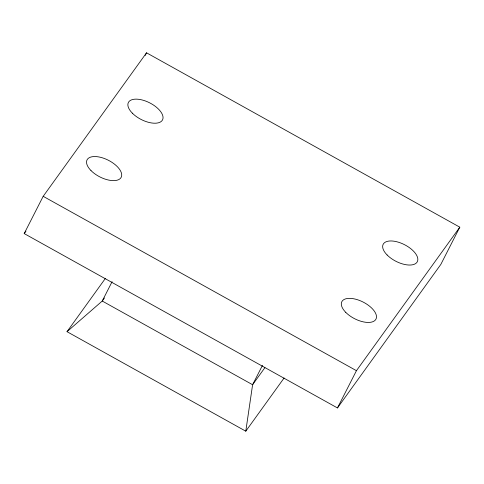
<?xml version="1.0" encoding="UTF-8"?>
<svg xmlns="http://www.w3.org/2000/svg" width="484" height="484" viewBox="0 0 484 484"><rect width="100%" height="100%" fill="white"/><g stroke="black" fill="none" stroke-linecap="round" stroke-linejoin="round"><path stroke-width="0.73" d="M105.318 278.512L67.022 331.685L245.787 431.19L252.6 384.732L262.467 365.366M24.2 233.578L43.185 196.322L146.537 52.81L459.8 227.177L440.815 264.439L337.463 407.945L24.2 233.578L25.967 231.128M145.182 55.472L146.537 52.81M112.106 281.67L102.239 301.036L67.022 331.685M337.463 407.945L356.448 370.684L459.8 227.177M104.429 297.993L102.239 301.036L252.6 384.732L264.893 367.665M245.787 431.19L284.084 378.016M43.185 196.322L356.448 370.684M132.332 113.159A19.16 9.347 27 0 0 162.164 120.48A19.16 9.347 27 0 0 141.879 99.904A19.16 9.347 27 0 0 132.332 113.159M90.992 170.562A19.16 9.347 27 0 0 120.825 177.888A19.16 9.347 27 0 0 100.539 157.306A19.16 9.347 27 0 0 90.992 170.562M387.115 254.977A19.16 9.347 27 0 0 416.954 262.298A19.16 9.347 27 0 0 396.662 241.722A19.16 9.347 27 0 0 387.115 254.977M345.757 312.361A19.16 9.347 27 0 0 375.602 319.712A19.16 9.347 27 0 0 355.353 299.13A19.16 9.347 27 0 0 345.757 312.361"/></g></svg>
